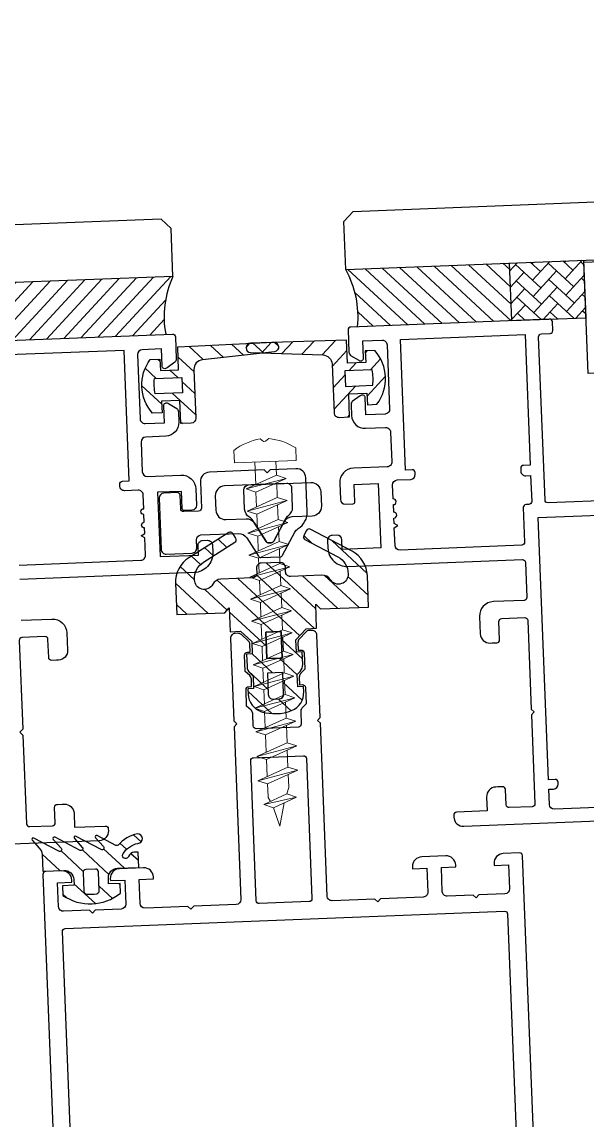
# Model space of a CAD drawing. Header units: millimetres. Extents: x 62878 to 70819, y -67946 to -61850.
# Drawn here: x 65525.33 to 65531.22, y -61864.47 to -61853.04 of the extents above; entities that cross this region are included whole.
import ezdxf

# ---------------------------------------------------------------- set-up
doc = ezdxf.new("R2010")
doc.units = ezdxf.units.MM
doc.layers.add('DOGRAMA', color=171, linetype='Continuous', lineweight=0)
pattern_1 = [(317.2627199083433, (65418.47978429576, -61874.09093659508), (-0.1077337358379446, -0.1165976185966075), [])]

# ---------------------------------------------------------------- blocks, each defined once
blk = doc.blocks.new('a2we')
at = {"lineweight": 5, "ltscale": 0.5}
for p, q in [((-196.0144480926461, -415.2868589025547), (-196.5925912144022, -417.2488821181558)), ((-196.0144480926461, -415.2868589025547), (-195.4639709594615, -417.7110762494052)), ((-197.5747968978259, -417.6063757508618), (-196.5747276986959, -417.2423803302317)), ((-196.5747276986959, -417.2423803302317), (-194.1582851917165, -418.2620245979042)), ((-194.1582851917165, -418.2620245979042), (-197.5747968978259, -417.6063757508618)), ((-195.1583543907882, -418.6260200186506), (-197.5747968978259, -417.6063757508618)), ((-196.8896500078097, -417.895480952812), (-197.0961171580722, -418.3448917148726)), ((-194.1582851917165, -418.2620245979042), (-195.1583543907882, -418.6260200186506)), ((-197.1143788935161, -419.7428166739272), (-197.1143788935161, -418.4283854465556)), ((-195.1583543907882, -418.6260200186506), (-194.9264251741961, -419.2953524503964)), ((-194.9154016761394, -420.634479622855), (-194.9154016761394, -419.3608343693425)), ((-198.1144480926461, -420.1068120946153), (-197.1143788935161, -419.7428166739268)), ((-194.9154016761721, -421.4039929561312), (-198.1144480926461, -420.1068120946153)), ((-193.9153324771005, -421.0399975355008), (-198.1144480926461, -420.1068120946153)), ((-197.1143788935161, -419.7428166739268), (-193.9153324771005, -421.0399975355008)), ((-197.1143788935161, -419.7428166739268), (-193.9153324771005, -421.0399975355008)), ((-197.1143788935161, -422.2969096404012), (-197.1143788935162, -420.512330007273)), ((-193.9153324771005, -421.0399975355008), (-194.9154016761721, -421.4039929561312)), ((-194.9154016761721, -423.1885725893157), (-194.9154016761721, -421.4039929561312)), ((-198.1144480926461, -422.6609050610894), (-197.1143788935161, -422.2969096404012)), ((-194.9154016761721, -423.9580859226053), (-198.1144480926461, -422.6609050610894)), ((-193.9153324771005, -423.594090501975), (-198.1144480926461, -422.6609050610894)), ((-197.1143788935161, -422.2969096404012), (-193.9153324771005, -423.594090501975)), ((-197.1143788935161, -422.2969096404012), (-193.9153324771005, -423.594090501975)), ((-197.1143788935161, -424.8510026068752), (-197.1143788935162, -423.0664229737469)), ((-193.9153324771005, -423.594090501975), (-194.9154016761721, -423.9580859226053)), ((-194.9154016761721, -425.7426655557898), (-194.9154016761721, -423.9580859226053)), ((-198.1144480926461, -425.2149980275636), (-197.1143788935161, -424.8510026068752)), ((-194.9154016761721, -426.5121788890793), (-198.1144480926461, -425.2149980275636)), ((-193.9153324771005, -426.1481834684492), (-198.1144480926461, -425.2149980275636)), ((-197.1143788935161, -424.8510026068752), (-193.9153324771005, -426.1481834684492)), ((-197.1143788935161, -424.8510026068752), (-193.9153324771005, -426.1481834684492)), ((-197.1143788935161, -427.3050955733496), (-197.1143788935162, -425.6205159402211)), ((-193.9153324771005, -426.1481834684492), (-194.9154016761721, -426.5121788890793)), ((-198.1144480926461, -427.669090994038), (-197.1143788935161, -427.3050955733496)), ((-197.1143788935161, -427.3050955733496), (-193.9153324771005, -428.6022764349236)), ((-197.1143788935161, -427.3050955733496), (-193.9153324771005, -428.6022764349236)), ((-194.9154016761721, -428.1967585222638), (-194.9154016761721, -426.5121788890793)), ((-194.9154016761721, -428.9662718555534), (-198.1144480926461, -427.669090994038)), ((-193.9153324771005, -428.6022764349236), (-198.1144480926461, -427.669090994038)), ((-197.1143788935161, -429.5591885398237), (-197.1143788935161, -428.0237477951896)), ((-193.9153324771005, -428.6022764349236), (-194.9154016761721, -428.9662718555534)), ((-198.1144480926461, -429.9231839605702), (-197.1143788935161, -429.5591885398237)), ((-197.1143788935161, -429.5591885398237), (-193.9153324771005, -430.8563694013976)), ((-197.1143788935161, -429.5591885398237), (-193.9153324771005, -430.8563694013976)), ((-194.9154016761721, -430.450851488738), (-194.9154016761721, -428.9662718555534)), ((-194.9154016761721, -431.2203648220857), (-198.1144480926461, -429.9231839605702)), ((-193.9153324771005, -430.8563694013976), (-198.1144480926461, -429.9231839605702)), ((-197.1143788935161, -431.8132815063559), (-197.1143788935161, -430.2778407616635)), ((-193.9153324771005, -430.8563694013976), (-194.9154016761721, -431.2203648220857)), ((-198.1144480926461, -432.177276926986), (-197.1143788935161, -431.8132815063559)), ((-197.1143788935161, -431.8132815063559), (-193.9153324771005, -433.1104623678716)), ((-197.1143788935161, -431.8132815063559), (-193.9153324771005, -433.1104623678716)), ((-194.9154016761721, -432.7049444552304), (-194.9154016761721, -431.2203648220857)), ((-194.9154016761721, -433.4744577885599), (-198.1144480926461, -432.177276926986)), ((-193.9153324771005, -433.1104623678716), (-198.1144480926461, -432.177276926986)), ((-197.1143788935161, -434.0673744728301), (-197.1143788935161, -432.5319337281958)), ((-193.9153324771005, -433.1104623678716), (-194.9154016761721, -433.4744577885599)), ((-198.1144480926461, -434.4313698935184), (-197.1143788935161, -434.0673744728301)), ((-197.1143788935161, -434.0673744728301), (-193.9153324771005, -435.364555334404)), ((-197.1143788935161, -434.0673744728301), (-193.9153324771005, -435.364555334404)), ((-194.9154016761721, -434.9590374217446), (-194.9154016761721, -433.4744577885599)), ((-194.9154016761721, -435.7285507550341), (-198.1144480926461, -434.4313698935184)), ((-193.9153324771005, -435.364555334404), (-198.1144480926461, -434.4313698935184)), ((-197.1143788935161, -436.3642339800811), (-197.1143788935161, -434.7860266946118)), ((-193.9153324771005, -435.364555334404), (-194.9154016761721, -435.7285507550341)), ((-198.1144480926461, -436.7282294008277), (-197.1143788935161, -436.3642339800811)), ((-197.1143788935161, -436.3642339800811), (-193.9153324771005, -437.6614148416551)), ((-197.1143788935161, -436.3642339800811), (-193.9153324771005, -437.6614148416551)), ((-194.9154016761721, -437.2558969289955), (-194.9154016761721, -435.7285507550341)), ((-194.9154016761721, -438.0254102623434), (-198.1144480926461, -436.7282294008277)), ((-193.9153324771005, -437.6614148416551), (-198.1144480926461, -436.7282294008277)), ((-197.1143788935161, -438.6610934873901), (-197.1143788935161, -437.1337473134849)), ((-193.9153324771005, -437.6614148416551), (-194.9154016761721, -438.0254102623434)), ((-198.1144480926461, -439.0250889080787), (-197.1143788935161, -438.6610934873901)), ((-197.1143788935161, -438.6610934873901), (-193.9153324771005, -439.9582743489061)), ((-197.1143788935161, -438.6610934873901), (-193.9153324771005, -439.9582743489061)), ((-194.9154016761721, -439.5527564362646), (-194.9154016761721, -438.0254102623434)), ((-194.9154016761721, -440.3222697695944), (-198.1144480926461, -439.0250889080787)), ((-193.9153324771005, -439.9582743489061), (-198.1144480926461, -439.0250889080787)), ((-197.1143788935161, -440.9579529946993), (-197.1143788935161, -439.430606820736)), ((-193.9153324771005, -439.9582743489061), (-194.9154016761721, -440.3222697695944)), ((-198.1144480926461, -441.3219484153295), (-197.1143788935161, -440.9579529946993)), ((-197.1143788935161, -440.9579529946993), (-193.9153324771005, -442.2551338562151)), ((-194.9154016761721, -441.849615943574), (-194.9154016761721, -440.3222697695944)), ((-194.9154016761721, -442.6191292769035), (-198.1144480926461, -441.3219484153295)), ((-193.9153324771005, -442.2551338562151), (-198.1144480926461, -441.3219484153295)), ((-197.1143788935161, -443.2537258831643), (-197.1143788935161, -441.7274663280053)), ((-193.9153324771005, -442.2551338562151), (-194.9154016761721, -442.6191292769035)), ((-198.1144480926461, -443.6177213039109), (-197.1143788935161, -443.2537258831643)), ((-197.1143788935161, -443.2537258831643), (-193.9153324771005, -444.5509067447383)), ((-194.9154016761721, -444.1453888320787), (-194.9154016761721, -442.6191292769035)), ((-194.9154016761721, -444.9149021654266), (-198.1144480926461, -443.6177213039109)), ((-193.9153324771005, -444.5509067447383), (-198.1144480926461, -443.6177213039109)), ((-197.1143788935161, -445.5538642814245), (-197.1143788935161, -444.0232392165685)), ((-193.9153324771005, -444.5509067447383), (-194.9154016761721, -444.9149021654266)), ((-198.1144480926461, -445.9178597020545), (-197.1143788935161, -445.5538642814245)), ((-197.1143788935161, -445.5538642814245), (-193.9153324771005, -446.8510451429402)), ((-197.1143788935161, -445.5538642814245), (-193.9153324771005, -446.8510451429402)), ((-194.9154016761721, -446.4455272302989), (-194.9154016761721, -444.9149021654266)), ((-193.9153324771005, -446.8510451429402), (-198.1144480926461, -445.9178597020545)), ((-194.9154016761721, -447.2150405636282), (-198.1144480926461, -445.9178597020545)), ((-197.1143788935161, -447.8540026795677), (-197.1143788935161, -446.3233776147298)), ((-193.9153324771005, -446.8510451429402), (-194.9154016761721, -447.2150405636282)), ((-197.1143788935161, -447.8540026795677), (-198.1144480926461, -448.2179981003141)), ((-193.9153324771005, -449.1511835411412), (-197.1143788935161, -447.8540026795677)), ((-194.9154016761721, -448.7456656284821), (-194.9154016761721, -447.2150405636282)), ((-194.9154016761721, -449.5151789618299), (-198.1144480926461, -448.2179981003141)), ((-198.1144480926461, -448.2179981003141), (-193.9153324771005, -449.1511835411412)), ((-197.1143788935161, -450.1541410778275), (-197.1143788935161, -448.6235160129718)), ((-193.9153324770423, -449.1511835411412), (-194.9154016761721, -449.5151789618299)), ((-198.1144480926461, -450.5181364984577), (-197.1143788935161, -450.1541410778275)), ((-197.1143788935161, -450.1541410778275), (-193.9153324770423, -451.4513219393434)), ((-194.9154016761723, -451.0458040266858), (-194.9154016761721, -449.5151789618299)), ((-194.9154016761721, -451.8153173600317), (-198.1144480926461, -450.5181364984577)), ((-193.9153324770423, -451.4513219393434), (-198.1144480926461, -450.5181364984577)), ((-197.1143788935161, -453.2868589025547), (-197.1143788935162, -450.9236544111328)), ((-193.9153324770423, -451.4513219393434), (-194.9154016761721, -451.8153173600317)), ((-194.9154016761721, -453.2868589025547), (-194.9154016761721, -451.8153173600317)), ((-192.7980524524961, -453.2868589025547), (-199.230843732796, -453.2868589025547)), ((-199.230843732796, -454.5827171301502), (-199.230843732796, -453.2868589025547)), ((-192.7980524524961, -454.5827171301502), (-192.7980524524961, -453.2868589025547))]:
    blk.add_line(p, q, dxfattribs=at)
blk.add_lwpolyline([(-196.4690204826777, -455.6637351848848), (-196.1125089353335, -455.3998333582319), (-195.9163872499585, -455.3998333582319), (-195.5598757026143, -455.6637351848848)], dxfattribs=at)
for centre, radius, start, end in [((-196.9143788935627, -418.4283854465556), 0.2, 155.3251238657465, 180), ((-195.115401676151, -419.3608343693425), 0.2, 0, 19.11162363728389), ((-195.6603624057317, -449.5292358589606), 6.187568978619671, 234.757305859688, 262.4904896380407), ((-196.3685337795604, -449.5292358589606), 6.187568978619673, 277.5095103619591, 305.2426941403116)]:
    blk.add_arc(centre, radius, start, end, dxfattribs=at)

msp = doc.modelspace()

# ---------------------------------------------------------------- hatches: boundary and pattern name
at = {"layer": 'DOGRAMA', "lineweight": -2}
h = msp.add_hatch(dxfattribs=at)
h.set_pattern_fill('AR-HBONE', color=256, scale=0.03, angle=690.2604082083437, style=0)
h.set_pattern_definition([(227.2627199083433, (65536.74229985382, -61891.74294437349), (0.006700257833319928, -0.1695733072891104), [0.3599999999999983, -0.1199999999999996]), (317.2627199083433, (65536.66086332913, -61891.83108115602), (0.006700257833319928, -0.1695733072891104), [0.3599999999999998, -0.1199999999999999])])
h.paths.add_polyline_path([(65530.9548635957, -61856.12478447755), (65531.20466866962, -61856.11491406562), (65531.18097968087, -61855.51538188818), (65530.40810493234, -61855.54592006763), (65530.4317939211, -61856.14545224504)])
h = msp.add_hatch(dxfattribs=at)
h.set_pattern_fill('ANSI31', color=256, scale=0.03999999999999999, angle=690.2604082083437, style=0)
h.set_pattern_definition([(317.2627199083433, (65398.19561229162, -61874.89241404772), (-0.08618698867035571, -0.09327809487728603), [])])
h.paths.add_polyline_path([(65530.15440161372, -61856.12889123776, 0.4142135623420975), (65530.12800880094, -61856.15745554121), (65528.8265243657, -61856.20888038762, 0.1532309010706403), (65528.70291334742, -61855.613296375), (65530.13179837036, -61855.55683761848)])
h.paths.add_polyline_path([(65530.4317939211, -61856.14545224504), (65530.18296591721, -61856.15528405055, 0.4142135623575963), (65530.15440161372, -61856.12889123776), (65530.13179837036, -61855.55683761848), (65530.40810493234, -61855.54592006763)])
h = msp.add_hatch(dxfattribs=at)
h.set_pattern_fill('ANSI31', color=256, scale=0.03999999999999999, angle=690.2604082083437, style=0)
h.set_pattern_definition([(227.2627199083433, (65658.52590386779, -61864.60612487126), (0.09327809487728603, -0.08618698867035579), [])])
h.paths.add_polyline_path([(65525.49803503548, -61856.31287571706, -0.4142135623420975), (65525.52659933894, -61856.33926852987), (65526.82808377417, -61856.28784368343, -0.1532309010706403), (65526.90431681497, -61855.68436334124), (65525.47543179205, -61855.74082209777)])
h.paths.add_polyline_path([(65525.22281421875, -61856.35127182603), (65525.47164222264, -61856.34144002049, -0.4142135623575963), (65525.49803503548, -61856.31287571706), (65525.47543179205, -61855.74082209777), (65525.19912523001, -61855.75173964859)])
h = msp.add_hatch(dxfattribs=at)
h.set_pattern_fill('ANSI31', color=256, scale=0.05, angle=690.2604082083437, style=0)
h.set_pattern_definition(pattern_1)
edge = h.paths.add_edge_path(flags=16)
edge.add_arc((65527.37704597517, -61856.80157030586), 0.6682513992470347, 175.3870406999633, 189.1383991302428, ccw=False)
edge.add_line((65526.71095923374, -61856.74782660395), (65526.99593096831, -61856.73656667084))
edge.add_line((65526.99593096831, -61856.73656667084), (65527.00224803198, -61856.89644191817))
edge.add_line((65527.00224803198, -61856.89644191817), (65526.71727629743, -61856.90770185128))
edge = h.paths.add_edge_path()
edge.add_line((65527.09481978298, -61857.21303388097), (65526.98490555045, -61857.21737686226))
edge.add_line((65526.98490555045, -61857.21737686226), (65526.97542995497, -61856.97756399126))
edge.add_line((65526.97542995497, -61856.97756399126), (65526.78557809875, -61856.98506550438))
edge.add_line((65526.78557809875, -61856.98506550438), (65526.7903158965, -61857.10497193987))
edge.add_line((65526.7903158965, -61857.10497193987), (65526.69039386693, -61857.10892010466))
edge.add_arc((65527.02107234666, -61856.81563569824), 0.4420000000019447, 142.9550717952826, 221.570368027322, ccw=False)
edge.add_line((65526.66828414407, -61856.54935673902), (65526.76820617368, -61856.54540857424))
edge.add_line((65526.76820617368, -61856.54540857424), (65526.77294397142, -61856.66531500974))
edge.add_line((65526.77294397142, -61856.66531500974), (65526.96279582763, -61856.65781349663))
edge.add_line((65526.96279582763, -61856.65781349663), (65526.95332023213, -61856.41800062566))
edge.add_line((65526.95332023213, -61856.41800062566), (65527.95163246875, -61856.36954034546))
edge.add_arc((65527.95360655115, -61856.41950136022), 0.04999999997157532, -81.02744327851912, 92.26271991355088, ccw=False)
edge.add_line((65527.96140461957, -61856.46888951797), (65527.21257831391, -61856.55201150429))
edge.add_arc((65527.22274896854, -61856.65149294872), 0.1000000000118219, 95.83744948164303, 182.2627199160705)
edge.add_line((65527.12282693895, -61856.65544111353), (65527.14280671533, -61857.16109878381))
edge.add_arc((65527.09284570057, -61857.16307286621), 0.04999999997186259, -87.7372800777888, 2.2627199218820238, ccw=False)
h = msp.add_hatch(dxfattribs=at)
h.set_pattern_fill('ANSI31', color=256, scale=0.05, angle=690.2604082083437, style=0)
h.set_pattern_definition([(227.2627199083433, (65638.2417318637, -61865.4076023239), (0.1165976185966075, -0.1077337358379447), [])])
edge = h.paths.add_edge_path(flags=16)
edge.add_arc((65528.31980752795, -61856.76431948173), 0.668251399252195, 355.3870407031226, 369.1383991333225)
edge.add_line((65528.97957720569, -61856.65818793628), (65528.69460547109, -61856.66944786941))
edge.add_line((65528.69460547109, -61856.66944786941), (65528.70092253482, -61856.82932311673))
edge.add_line((65528.70092253482, -61856.82932311673), (65528.98589426938, -61856.8180631836))
edge = h.paths.add_edge_path()
edge.add_line((65528.63361903848, -61857.15223214317), (65528.74353327099, -61857.14788916192))
edge.add_line((65528.74353327099, -61857.14788916192), (65528.73405767549, -61856.90807629093))
edge.add_line((65528.73405767549, -61856.90807629093), (65528.92390953172, -61856.90057477781))
edge.add_line((65528.92390953172, -61856.90057477781), (65528.92864732948, -61857.02048121333))
edge.add_line((65528.92864732948, -61857.02048121333), (65529.02856935904, -61857.01653304852))
edge.add_arc((65528.67578115646, -61856.75025408932), 0.4419999999917729, 322.9550717962201, 401.5703680285736)
edge.add_line((65529.00645963617, -61856.4569696829), (65528.90653760662, -61856.46091784768))
edge.add_line((65528.90653760662, -61856.46091784768), (65528.91127540438, -61856.58082428317))
edge.add_line((65528.91127540438, -61856.58082428317), (65528.72142354821, -61856.58832579627))
edge.add_line((65528.72142354821, -61856.58832579627), (65528.71194795268, -61856.34851292531))
edge.add_line((65528.71194795268, -61856.34851292531), (65527.71292445547, -61856.3789722853))
edge.add_arc((65527.71489853784, -61856.42893330007), 0.04999999998525409, 92.2627198878991, 265.5528830807085)
edge.add_line((65527.71102159165, -61856.47878276634), (65528.46407182404, -61856.50256192213))
edge.add_arc((65528.4617821353, -61856.60253570529), 0.09999999996814053, 2.2627198962301804, 88.68799033072412, ccw=False)
edge.add_line((65528.56170416485, -61856.59858754052), (65528.58168394127, -61857.10424521078))
edge.add_arc((65528.63164495607, -61857.10227112837), 0.05000000000821401, 182.2627199202361, 272.2627199202361)
h = msp.add_hatch(dxfattribs=at)
h.set_pattern_fill('ANSI31', color=256, scale=0.05, angle=690.2604082083437, style=0)
h.set_pattern_definition(pattern_1)
edge = h.paths.add_edge_path(flags=16)
edge.add_arc((65527.94696290664, -61860.03659140597), 0.050000000001231, 182.2627199288964, 272.2627199288963)
edge.add_line((65527.94893698906, -61860.08655242076), (65528.0088902068, -61860.0841835219))
edge.add_arc((65528.00691612441, -61860.03422250711), 0.05000000000763948, 272.2627199035738, 362.2627199035738)
edge.add_line((65528.05687713921, -61860.03224842472), (65528.04799376842, -61859.80742385816))
edge.add_line((65528.04799376842, -61859.80742385816), (65527.88811852109, -61859.81374092183))
edge.add_line((65527.88811852109, -61859.81374092183), (65527.89700189186, -61860.03856548839))
h.paths.add_polyline_path([(65527.88219627388, -61859.66385787747), (65528.04207152122, -61859.6575408138), (65528.03121406805, -61859.38275523247), (65527.87133882073, -61859.38907229612)], flags=16)
edge = h.paths.add_edge_path()
edge.add_arc((65528.06632861884, -61860.01816872555), 0.1999999999764962, 291.6965010274083, 362.2627199103983)
edge.add_line((65528.26617267798, -61860.01027239596), (65528.26394968596, -61859.95401185793))
edge.add_line((65528.26394968596, -61859.95401185793), (65528.2039964682, -61859.9563807568))
edge.add_line((65528.2039964682, -61859.9563807568), (65528.19893159376, -61859.82819650935))
edge.add_line((65528.19893159376, -61859.82819650935), (65528.2284058185, -61859.79629726832))
edge.add_arc((65528.15495849965, -61859.72843349776), 0.09999999999653562, 317.262719945288, 362.2627199457232)
edge.add_line((65528.25488052922, -61859.7244853329), (65528.24973629271, -61859.59429255148))
edge.add_line((65528.24973629271, -61859.59429255148), (65528.18978307495, -61859.59666145033))
edge.add_line((65528.18978307495, -61859.59666145033), (65528.18471820052, -61859.46847720288))
edge.add_line((65528.18471820052, -61859.46847720288), (65528.29193610297, -61859.3524378583))
edge.add_line((65528.29193610297, -61859.3524378583), (65528.40013594455, -61859.34816261679))
edge.add_line((65528.40013594455, -61859.34816261679), (65528.39026553254, -61859.09835754287))
edge.add_line((65528.39026553254, -61859.09835754287), (65528.44220062976, -61859.14634447529))
edge.add_line((65528.44220062976, -61859.14634447529), (65528.94181077762, -61859.12660365131))
edge.add_line((65528.94181077762, -61859.12660365131), (65528.92890847656, -61858.80006608849))
edge.add_arc((65528.62914238782, -61858.81191058284), 0.3000000000097727, 2.262719905236656, 62.26271990438227)
edge.add_line((65528.76876779919, -61858.54638328763), (65528.33393842928, -61858.31773173003))
edge.add_arc((65528.31997588815, -61858.34428445952), 0.02999999997100565, 62.2627198839517, 152.2627198839517)
edge.add_line((65528.29342315866, -61858.33032191839), (65528.26549807634, -61858.38342737746))
edge.add_arc((65528.29205080587, -61858.39738991857), 0.03000000000287223, 152.2627199473551, 242.2627199473551)
edge.add_line((65528.27808826476, -61858.42394264811), (65528.62093628138, -61858.60422654441))
edge.add_arc((65528.52785267382, -61858.78124474127), 0.2000000000387621, 0.3431225735666885, 62.26271991576942, ccw=False)
edge.add_arc((65528.62822621299, -61858.78872359521), 0.100000000017538, -147.7372800905129, 4.977567505228876, ccw=False)
edge.add_arc((65528.45910434573, -61858.89548404681), 0.1000000000279959, 32.26271990058583, 92.26271990324463)
edge.add_line((65528.45515618094, -61858.7955620172), (65528.12861606507, -61858.80846441914))
edge.add_arc((65528.12664198268, -61858.75850340437), 0.04999999997855834, 182.2627199045614, 272.26271990489056, ccw=False)
edge.add_line((65528.0766809679, -61858.76047748677), (65528.07470747244, -61858.71053132559))
edge.add_arc((65528.02474645764, -61858.71250540799), 0.05000000001519703, 2.262719911575763, 92.26271991157577)
edge.add_line((65528.02277237524, -61858.66254439318), (65527.82292831613, -61858.67044072278))
edge.add_arc((65527.8249023985, -61858.72040173761), 0.0500000000431291, 92.26271987693451, 182.2627198769345)
edge.add_line((65527.77494138366, -61858.72237581998), (65527.77691487917, -61858.77232198115))
edge.add_arc((65527.7269538644, -61858.77429606354), 0.04999999998611589, -87.73728008710748, 2.2627199128925213, ccw=False)
edge.add_line((65527.7289279468, -61858.82425707832), (65527.40238783097, -61858.83715948026))
edge.add_arc((65527.40633599575, -61858.93708150987), 0.1000000000298195, 92.26271990324463, 152.2627199010103)
edge.add_arc((65527.22931779892, -61858.84399790226), 0.1000000000037806, 179.5478722987936, 332.26271989693913, ccw=False)
edge.add_arc((65527.32878831888, -61858.82862271872), 0.1999999999504, 122.26271990159961, 184.1823172441756, ccw=False)
edge.add_line((65527.22202786733, -61858.65950085151), (65527.54958230975, -61858.45272770758))
edge.add_arc((65527.533568242, -61858.42735942751), 0.03000000000078506, 302.2627199426315, 392.2627199426315)
edge.add_line((65527.55893652207, -61858.41134535975), (65527.52690838659, -61858.36060879959))
edge.add_arc((65527.50154010651, -61858.3766228673), 0.02999999998751806, 32.26271987646054, 122.2627198882112)
edge.add_line((65527.48552603878, -61858.35125458722), (65527.07009329634, -61858.61350208907))
edge.add_arc((65527.23023397371, -61858.8671848899), 0.2999999999761626, 122.2627199070122, 182.2627199068995)
edge.add_line((65526.93046788501, -61858.87902938426), (65526.94337018608, -61859.20556694714))
edge.add_line((65526.94337018608, -61859.20556694714), (65527.44298033394, -61859.1858261232))
edge.add_line((65527.44298033394, -61859.1858261232), (65527.49096726634, -61859.13389102599))
edge.add_line((65527.49096726634, -61859.13389102599), (65527.50083767834, -61859.38369609993))
edge.add_line((65527.50083767834, -61859.38369609993), (65527.60903751986, -61859.37942085844))
edge.add_line((65527.60903751986, -61859.37942085844), (65527.72507686447, -61859.48663876092))
edge.add_line((65527.72507686447, -61859.48663876092), (65527.73014173892, -61859.61482300838))
edge.add_line((65527.73014173892, -61859.61482300838), (65527.67018852116, -61859.61719190725))
edge.add_line((65527.67018852116, -61859.61719190725), (65527.67533275768, -61859.74738468869))
edge.add_arc((65527.77525478728, -61859.74343652387), 0.1000000000236983, 182.2627199200715, 227.2627199210257)
edge.add_line((65527.70739101667, -61859.81688384271), (65527.73929025771, -61859.8463580674))
edge.add_line((65527.73929025771, -61859.8463580674), (65527.74435513217, -61859.97454231486))
edge.add_line((65527.74435513217, -61859.97454231486), (65527.68440191441, -61859.97691121373))
edge.add_line((65527.68440191441, -61859.97691121373), (65527.68662490644, -61860.03317175173))
edge.add_arc((65527.88646896563, -61860.02527542216), 0.2000000000305579, 182.2627199035738, 252.8289387867987)
edge.add_arc((65527.96632746954, -61859.76683225754), 0.4704999999989706, 252.828938796714, 291.6965010312371)
h = msp.add_hatch(dxfattribs=at)
h.set_pattern_fill('ANSI31', color=256, scale=0.05, angle=690.2604082083437, style=0)
h.set_pattern_definition(pattern_1)
edge = h.paths.add_edge_path()
edge.add_arc((65525.44098577916, -61861.70766637105), 0.09999999994856328, 2.262719888392894, 42.2627198856062, ccw=False)
edge.add_line((65525.54090780869, -61861.70371820629), (65525.54774121262, -61861.87666123854))
edge.add_line((65525.54774121262, -61861.87666123854), (65525.76756967771, -61861.86797527599))
edge.add_arc((65525.77151784247, -61861.96789730555), 0.09999999997806573, 2.262719891900076, 92.26271989190008, ccw=False)
edge.add_line((65525.87143987203, -61861.96394914079), (65525.87380877096, -61862.02390235852))
edge.add_line((65525.87380877096, -61862.02390235852), (65525.75390233544, -61862.02864015628))
edge.add_line((65525.75390233544, -61862.02864015628), (65525.75785050025, -61862.12856218587))
edge.add_arc((65526.04182392979, -61861.71702957318), 0.4999999999945874, 235.3928222654431, 309.1326175567846)
edge.add_line((65526.35738267771, -61862.1048731971), (65526.35343451288, -61862.00495116752))
edge.add_line((65526.35343451288, -61862.00495116752), (65526.23352807739, -61862.00968896526))
edge.add_line((65526.23352807739, -61862.00968896526), (65526.2311591785, -61861.94973574753))
edge.add_arc((65526.33108120807, -61861.94578758274), 0.09999999999375538, 92.26271990823312, 182.2627199082332, ccw=False)
edge.add_line((65526.32713304328, -61861.84586555317), (65526.5469615084, -61861.83717959061))
edge.add_line((65526.5469615084, -61861.83717959061), (65526.54066517237, -61861.67782892866))
edge.add_line((65526.54066517237, -61861.67782892866), (65526.50121656016, -61861.67938764021))
edge.add_arc((65526.50378286727, -61861.74433695943), 0.06499999999992528, 92.26271990777346, 160.6720554233895)
edge.add_arc((65526.4115992481, -61861.71200423248), 0.03268943072529151, 146.8324407938974, 340.67205542496924, ccw=False)
edge.add_arc((65526.58859307481, -61861.82450987957), 0.2424115900396866, 101.95341412558417, 147.4601865321669, ccw=False)
edge.add_arc((65526.53508988638, -61861.53743536612), 0.05002797727086154, 273.7773249642557, 451.2905612760357)
edge.add_arc((65526.61196656113, -61861.85092627501), 0.3717812400930979, 102.1112203330605, 138.7627408234047)
edge.add_arc((65526.31936381925, -61861.59068160299), 0.02000000001462422, 242.2627199479908, 310.64838284054457, ccw=False)
edge.add_line((65526.3100554585, -61861.60838342269), (65526.11530151612, -61861.50597361469))
edge.add_arc((65526.10832024556, -61861.51924997946), 0.01499999999652299, 62.2627199531869, 222.2627199502899)
edge.add_line((65526.09721921296, -61861.5293379463), (65526.18002367951, -61861.62045790131))
edge.add_arc((65526.16522230268, -61861.63390852374), 0.01999999999137928, -117.73728016460979, 42.26271984746933, ccw=False)
edge.add_line((65526.1559139419, -61861.65161034341), (65525.89547305105, -61861.51465957724))
edge.add_arc((65525.88849178048, -61861.527935942), 0.01500000000329572, 62.2627199039898, 222.2627198942168)
edge.add_line((65525.87739074786, -61861.53802390884), (65525.96019521444, -61861.62914386384))
edge.add_arc((65525.94539383762, -61861.64259448629), 0.02000000000116589, -117.73728014520731, 42.26271987832138, ccw=False)
edge.add_line((65525.93608547684, -61861.66029630597), (65525.67564458598, -61861.52334553978))
edge.add_arc((65525.6686633154, -61861.53662190455), 0.01500000000668208, 62.26271987939126, 222.2627198942168)
edge.add_line((65525.65756228278, -61861.54670987139), (65525.74036674938, -61861.63782982636))
edge.add_arc((65525.72556537254, -61861.65128044882), 0.02000000001633722, -117.73728008986052, 42.26271989515533, ccw=False)
edge.add_line((65525.71625701179, -61861.6689822685), (65525.45581612094, -61861.53203150233))
edge.add_arc((65525.44883485037, -61861.54530786709), 0.01500000000329572, 62.2627199039898, 222.2627198942168)
edge.add_line((65525.43773381774, -61861.55539583393), (65525.51499266324, -61861.64041325887))
edge = h.paths.add_edge_path(flags=16)
edge.add_line((65526.13623576464, -61862.08019125265), (65526.12847343356, -61861.88373849161))
edge.add_arc((65526.09849682471, -61861.88492294105), 0.02999999997701406, 2.262719908435688, 92.2627199084357)
edge.add_line((65526.09731237527, -61861.8549463322), (65525.99739034574, -61861.85889449695))
edge.add_arc((65525.99857479516, -61861.88887110585), 0.03000000002006123, 92.26271987737343, 182.2627198773734)
edge.add_line((65525.96859818626, -61861.89005555527), (65525.9763605173, -61862.08650831632))
edge.add_arc((65526.00633712619, -61862.08532386686), 0.03000000002149757, 182.2627199467995, 264.4962857729014)
edge.add_arc((65526.04182392974, -61861.71702957327), 0.399999999912646, 264.4962857448601, 280.0291540812086)
edge.add_arc((65526.10625915576, -61862.08137570209), 0.03000000000050632, 280.0291540763334, 362.2627199062412)

# ---------------------------------------------------------------- linework, layer by layer
for p, q in [((65528.7791463882, -61855.00981603273), (65578.73197459264, -61853.03605710906)), ((65528.70291334738, -61855.61329637498), (65578.75085771538, -61853.63577917808)), ((65528.68317252342, -61855.11368622711), (65528.7791463882, -61855.00981603273)), ((65526.78070579667, -61855.08877932855), (65476.83594628087, -61857.06221943848)), ((65526.88457599103, -61855.18475319335), (65526.78070579667, -61855.08877932855)), ((65526.90431681497, -61855.68436334124), (65526.88457599103, -61855.18475319335)), ((65528.70291334742, -61855.613296375), (65528.68317252342, -61855.11368622711)), ((65531.18097968087, -61855.51538188818), (65531.20466866962, -61856.11491406562)), ((65530.4317939211, -61856.14545224507), (65530.40810493234, -61855.54592006763)), ((65530.4317939211, -61856.14545224507), (65530.40810493234, -61855.54592006763)), ((65526.90431681497, -61855.68436334124), (65476.86444113887, -61857.66156172422)), ((65530.4317939211, -61856.14545224507), (65531.20466866962, -61856.11491406562))]:
    msp.add_line(p, q, dxfattribs=at)
for points in [[(65531.18176931385, -61855.53536629411), (65532.23095062441, -61855.49391056377), (65532.27674933601, -61856.65300610688), (65531.22756802545, -61856.69446183718)], [(65527.88219627388, -61859.66385787747), (65528.04207152122, -61859.6575408138), (65528.03121406805, -61859.38275523247), (65527.87133882073, -61859.38907229612)], [(65528.04207152122, -61859.6575408138), (65527.88219627388, -61859.66385787747), (65527.87133882073, -61859.38907229612), (65528.03121406805, -61859.38275523247)]]:
    msp.add_lwpolyline(points, close=True, dxfattribs=at)
at = {"layer": 'DOGRAMA', "lineweight": -2, "ltscale": 0.5}
for points in [[(65531.52988369112, -61858.01355441856), (65530.81044507816, -61858.04198120508, -0.4142135623730951), (65530.77928401985, -61858.01318904564), (65530.71216521838, -61856.31451454283, -0.4142135623730951), (65530.74095737781, -61856.28335348451), (65530.83088720444, -61856.27980013621, 0.4142135623730951), (65530.85967936386, -61856.24863907788), (65530.85612601553, -61856.15870925129, 0.4142135623730951), (65530.82496495726, -61856.12991709185), (65528.75657894497, -61856.21164410301, 0.4142135623730951), (65528.72778678554, -61856.24280516134), (65528.73683953264, -61856.47191638296, 0.1989616347783402), (65528.75287418102, -61856.50667040648), (65528.83908611317, -61856.55744620741, 0.6680475602943508), (65528.88941838392, -61856.53422089755), (65528.88240762768, -61856.35678934964), (65529.08225168681, -61856.34889302007, -0.4142135623730951), (65529.13418678399, -61856.39687995246), (65529.16063948814, -61857.06635755059, -0.4142135623730951), (65529.11265255571, -61857.11829264778), (65528.91280849659, -61857.12618897739), (65528.90579774035, -61856.94875742948, 0.6680475602943992), (65528.85378986846, -61856.92957582997), (65528.771853404, -61856.98700559484, 0.1991096956271691), (65528.75861050291, -61857.02290643843), (65528.76292545223, -61857.13211122455, 0.4142135623730951), (65528.90834372432, -61857.26647463522), (65529.11817998641, -61857.25818348919, -0.4142135623730951), (65529.1701150836, -61857.30617042161), (65529.1823543945, -61857.61592871328, -0.4142135623730951), (65529.13436746209, -61857.66786381048), (65528.78464035856, -61857.68168238725, 0.4142135623730951), (65528.64067956137, -61857.83748767879), (65528.64739144155, -61858.00735512908, 0.4142135623730951), (65528.69932653871, -61858.05534206147), (65528.77926416238, -61858.05218352964, 0.4142135623730951), (65528.79845893535, -61858.03140949075), (65528.79135223869, -61857.85154983749), (65529.04115731266, -61857.84167942555), (65529.06761001674, -61858.51115702371), (65528.66792189845, -61858.52694968286), (65528.66397373365, -61858.42702765328, 0.4142135623730951), (65528.61203863654, -61858.37904072089), (65528.56207762166, -61858.38101480329, 0.4142135623730951), (65528.51409068928, -61858.43294990048), (65528.51724922111, -61858.51288752414, 0.4142135623730951), (65528.72498960989, -61858.70483525369), (65530.54357054816, -61858.63297865452, -0.4142135623730951), (65530.57473160646, -61858.66177081394), (65530.58914240794, -61859.02648622189, -0.4142135623730951), (65530.56035024853, -61859.05764728021), (65530.24059975389, -61859.07028140755, 0.4142135623730951), (65530.09663895671, -61859.22608669908), (65530.10374565332, -61859.4059463523, 0.4142135623730951), (65530.20761584765, -61859.50192021712), (65530.2276002536, -61859.50113058416), (65530.27756126837, -61859.49915650177, 0.4142135623730951), (65530.30635342781, -61859.46799544345), (65530.29885191471, -61859.27814358726, -0.4142135623730951), (65530.32764407415, -61859.24698252894), (65530.56745694514, -61859.23750693347, -0.4142135623730951), (65530.59861800346, -61859.26629909291), (65530.63513852777, -61860.1905778665), (65530.66629958606, -61860.21937002588), (65530.63750742664, -61860.25053108422), (65530.67402795098, -61861.17480985781, -0.4142135623730951), (65530.64523579155, -61861.20597091611), (65530.40542292057, -61861.21544651162, -0.4142135623730951), (65530.3742618622, -61861.18665435219), (65530.36794479858, -61861.02677910488, 0.4142135623730951), (65530.33678374027, -61860.99798694543), (65530.28682272544, -61860.99996102782), (65530.26683831953, -61861.00075066077, 0.4142135623730951), (65530.17086445478, -61861.10462085514), (65530.17658929372, -61861.24950779803), (65529.85683879903, -61861.26214192536, 0.4142135623730951), (65529.82804663966, -61861.29330298367), (65529.82883627262, -61861.31328738958, 0.4142135623730951), (65529.93270646697, -61861.40926125436), (65532.21092874133, -61861.31924309712, 0.4142135623730951)], [(65524.82964318259, -61856.36680697933), (65526.89802919486, -61856.28507996813, -0.4142135623730951), (65526.92919025319, -61856.31387212755), (65526.9382430002, -61856.54298334921, -0.1989616347783402), (65526.92500049396, -61856.57889418502), (65526.84306363468, -61856.63631395767, -0.6680475602943508), (65526.79105576279, -61856.61713235817), (65526.78404500653, -61856.43970081025), (65526.58420094741, -61856.44759713985, 0.4142135623730951), (65526.536214015, -61856.49953223702), (65526.56266671911, -61857.16900983518, 0.4142135623730951), (65526.61460181631, -61857.21699676757), (65526.81444587546, -61857.20910043802), (65526.80743511924, -61857.03166889008, -0.6680475602943992), (65526.85776739002, -61857.00844358024), (65526.94397971693, -61857.05922937336, -0.1991096956271691), (65526.96001397051, -61857.09397340468), (65526.96432891981, -61857.2031781908, -0.4142135623730951), (65526.82996550912, -61857.34859646291), (65526.62012924701, -61857.35688760896, 0.4142135623730951), (65526.5721423146, -61857.40882270617), (65526.58438162551, -61857.71858099785, 0.4142135623730951), (65526.63631672262, -61857.76656793024), (65526.98604382619, -61857.75274935349, -0.4142135623730951), (65527.14184911771, -61857.89671015067), (65527.14856099781, -61858.06657760096, -0.4142135623730951), (65527.10057406549, -61858.11851269814), (65527.02063644179, -61858.12167122995, -0.4142135623730951), (65526.99986240298, -61858.102476457), (65526.99275570631, -61857.92261680376), (65526.74295063237, -61857.93248721574), (65526.76940333649, -61858.60196481393), (65527.1690914548, -61858.58617215474), (65527.16514328999, -61858.48625012516, -0.4142135623730951), (65527.21313022234, -61858.43431502799), (65527.2630912372, -61858.43234094563, -0.4142135623730951), (65527.31502633435, -61858.48032787799), (65527.3181848662, -61858.56026550166, -0.4142135623730951), (65527.12623713661, -61858.76800589036), (65525.30765619827, -61858.83986248958, 0.4142135623730951)], [(65532.50610801872, -61860.99406152988, -0.2621398995659221), (65532.20540131064, -61861.17935225573), (65530.87643831722, -61861.23186284743, -0.4142135623730951), (65530.82450322006, -61861.18387591504), (65530.8181861564, -61861.02400066772), (65530.8681471712, -61861.02202658534, 0.4142135623730951), (65530.9161341036, -61860.97009148817), (65530.91534447064, -61860.95010708226, 0.4142135623730951), (65530.88418341229, -61860.92131492279), (65530.81423799159, -61860.92407863816), (65530.70645309278, -61858.19620723069), (65532.43510420449, -61858.12790397984), (65532.54288910332, -61860.85577538726), (65532.47294368257, -61860.85853910261, 0.4142135623730951), (65532.44415152315, -61860.88970016093), (65532.44494115611, -61860.90968456684, 0.3618128521052944), (65532.48779302667, -61860.95720250469)], [(65525.32443589872, -61859.26453111527), (65525.64418639335, -61859.25189698795, -0.4142135623730951), (65525.7999916849, -61859.39585778512), (65525.80709838148, -61859.57571743836, -0.4142135623730951), (65525.71112451671, -61859.67958763274), (65525.69114011084, -61859.68037726569), (65525.64117909603, -61859.68235134806, -0.4142135623730951), (65525.61001803767, -61859.65355918868), (65525.60251652457, -61859.46370733246, 0.4142135623730951), (65525.5713554663, -61859.43491517303), (65525.33154259536, -61859.44439076852, 0.4142135623730951), (65525.30275043585, -61859.47555182684), (65525.33927096017, -61860.39983060044), (65525.31047880074, -61860.43099165874), (65525.34163985906, -61860.45978381818), (65525.37816038337, -61861.38406259175, 0.4142135623730951), (65525.40932144164, -61861.41285475119), (65525.64913431268, -61861.40337915569, 0.4142135623730951), (65525.67792647212, -61861.37221809737), (65525.67160940846, -61861.21234285005, -0.4142135623730951), (65525.70040156788, -61861.18118179173), (65525.7503625827, -61861.17920770933), (65525.77034698861, -61861.17841807639, -0.4142135623730951), (65525.87421718297, -61861.2743919412), (65525.87994202192, -61861.41927888407), (65526.19969251652, -61861.40664475673, -0.4142135623730951), (65526.23085357485, -61861.43543691616), (65526.23164320779, -61861.45542132208, -0.4142135623730951), (65526.13566934306, -61861.55929151646), (65523.85744706871, -61861.64930967368, -0.4142135623730951)], [(65530.96140415724, -61872.24709688064), (65530.54526758821, -61861.71531496324, 0.4142135623732619), (65530.51410652992, -61861.68652280381), (65530.3442390796, -61861.69323468393, 0.4142135623730951), (65530.24826521481, -61861.79710487832), (65530.24905484783, -61861.81708928422), (65530.39893789218, -61861.81116703704), (65530.40880830418, -61862.06097211096, -0.4142135623730951), (65530.36082137176, -61862.11290720814), (65530.09103189188, -61862.12356725309), (65530.06223973246, -61862.15472831142), (65530.0310786742, -61862.12593615196), (65529.76128919429, -61862.1365961969, -0.4142135623730951), (65529.70935409711, -61862.08860926452), (65529.69948368517, -61861.83880419059), (65529.84936672952, -61861.8328819434), (65529.84857709656, -61861.81289753747, 0.4142135623728953), (65529.74470690215, -61861.71692367268), (65529.49490182823, -61861.72679408468, 0.4142135623729619), (65529.39892796346, -61861.83066427904), (65529.39971759641, -61861.85064868494), (65529.54960064074, -61861.84472643778), (65529.55947105276, -61862.0945315117, -0.4142135623731395), (65529.51148412036, -61862.14646660889), (65529.06497350975, -61862.1641093397), (65529.03618135026, -61862.19527039801), (65529.00502029197, -61862.16647823861), (65528.56222483938, -61862.18397417439, -0.4142135623730951), (65528.5102897422, -61862.135987242), (65528.43922277596, -61860.33739070962), (65528.40806171763, -61860.30859855018), (65528.43685387709, -61860.27743749188), (65528.40289965985, -61859.41810803751, 0.4142135623730951), (65528.35096456268, -61859.37012110512), (65528.32169807779, -61859.37127749583, 0.1989123673795887), (65528.28694850081, -61859.3873066253), (65528.21908473022, -61859.46075394411, 0.1989123673797732), (65528.20584737481, -61859.49665991179), (65528.20897784792, -61859.57588741145), (65528.23895445678, -61859.57470296204, -0.4142135623730951), (65528.27011551506, -61859.60349512148), (65528.27682739525, -61859.77336257174), (65528.23329812347, -61859.82047325057, 0.1989123673797732), (65528.22006076804, -61859.8563792183), (65528.22319124112, -61859.93560671793), (65528.25316785002, -61859.93442226849, -0.4142135623729841), (65528.28432890835, -61859.96321442793), (65528.29104078848, -61860.13308187822), (65528.24751151665, -61860.18019255706, 0.1989123673797501), (65528.23427416133, -61860.21609852475), (65528.23937871679, -61860.34528703921, -0.4142135623729288), (65528.21058655736, -61860.37644809754), (65527.77092962724, -61860.39382002263, -0.4142135623725959), (65527.73976856893, -61860.36502786317), (65527.73466401343, -61860.23583934871, 0.1989123673796753), (65527.71863488394, -61860.20108977171), (65527.67152420512, -61860.15756049992), (65527.66481232496, -61859.98769304967, -0.4142135623736503), (65527.69360448443, -61859.95653199132), (65527.72358109328, -61859.95534754191), (65527.72045062019, -61859.87612004225, 0.1989123673797502), (65527.70442149073, -61859.84137046525), (65527.65731081185, -61859.79784119349), (65527.65059893172, -61859.62797374318, -0.4142135623732063), (65527.67939109111, -61859.59681268489), (65527.70936770004, -61859.59562823543), (65527.70623722691, -61859.51640073575, 0.1989123673796753), (65527.69020809745, -61859.48165115877), (65527.61676077867, -61859.41378738814, 0.1989123673797207), (65527.58085481097, -61859.40055003275), (65527.55158832607, -61859.40170642346, 0.4142135623730951), (65527.50360139369, -61859.45364152064), (65527.53755561088, -61860.31297097501), (65527.56871666923, -61860.34176313443), (65527.53992450979, -61860.37292419275), (65527.61099147599, -61862.17152072514, -0.4142135623730951), (65527.56300454363, -61862.22345582231), (65527.12020909109, -61862.24095175813), (65527.0914169316, -61862.27211281644), (65527.06025587329, -61862.24332065698), (65526.61374526261, -61862.26096338783, -0.4142135623730951), (65526.56181016545, -61862.21297645546), (65526.5519397535, -61861.9631713815), (65526.70182279779, -61861.9572491343), (65526.70103316484, -61861.93726472839, 0.4142135623729619), (65526.5971629705, -61861.84129086364), (65526.34735789657, -61861.85116127557, 0.4142135623728953), (65526.25138403176, -61861.95503146996), (65526.25217366472, -61861.97501587587), (65526.40205670908, -61861.96909362868), (65526.41192712107, -61862.21889870263, -0.4142135623730951), (65526.36394018867, -61862.27083379982), (65526.09415070879, -61862.28149384474), (65526.06535854939, -61862.31265490306), (65526.03419749109, -61862.28386274363), (65525.7644080112, -61862.29452278855, -0.4142135623730951), (65525.71247291404, -61862.24653585617), (65525.70260250203, -61861.99673078225), (65525.85248554646, -61861.99080853503), (65525.85169591348, -61861.97082412912, 0.4142135623728953), (65525.74782571908, -61861.87485026434), (65525.57795826883, -61861.88156214451, 0.4142135623729288), (65525.54916610941, -61861.9127232028), (65525.9653026784, -61872.44450512021, 0.4142135623729288)]]:
    msp.add_lwpolyline(points, format="xyb", dxfattribs=at)
at = {"layer": 'DOGRAMA', "linetype": 'ByBlock', "lineweight": -2}
msp.add_lwpolyline([(65529.20545115848, -61858.20047258631, 0.9999999999999998), (65529.20308225965, -61858.14051936855), (65529.19992372778, -61858.06058174488, 0.9999999999999998), (65529.19755482893, -61858.00062852715), (65529.19182998998, -61857.8557415843, -0.4142135623730951), (65529.23981692237, -61857.80380648709), (65529.37970776376, -61857.79827905637, 0.4142135623730951), (65529.4276946961, -61857.74634395917), (65529.42690506321, -61857.72635955327, 0.4142135623730951), (65529.39574400488, -61857.69756739384), (65529.32579858421, -61857.70033110921), (65529.27210354302, -61856.34139150694), (65530.57108992754, -61856.29006536466), (65530.62478496868, -61857.64900496689), (65530.55483954804, -61857.65176868226, 0.4142135623730951), (65530.52604738863, -61857.68292974056), (65530.52723183801, -61857.71290634944, 0.4142135623730951), (65530.57916693518, -61857.76089328185), (65530.62912794993, -61857.75891919945), (65530.63978799489, -61858.02870867931, -0.4142135623730951), (65530.61099583546, -61858.0598697376), (65530.58101922657, -61858.06105418706, 0.4142135623730951), (65530.55222706716, -61858.09221524537), (65530.5664404604, -61858.45193455183, -0.4142135623730951), (65530.537648301, -61858.48309561014), (65529.26863852535, -61858.533237303, -0.4142135623730951), (65529.21670342814, -61858.48525037061), (65529.20947591768, -61858.30233310325), (65529.24658006157, -61858.27890990734), (65529.207743463, -61858.25848731669)], format="xyb", close=True, dxfattribs=at)
at = {"layer": 'DOGRAMA', "lineweight": -2}
for points in [[(65527.09481978298, -61857.21303388097), (65526.98490555045, -61857.21737686226), (65526.97542995497, -61856.97756399126), (65526.78557809875, -61856.98506550438), (65526.7903158965, -61857.10497193987), (65526.69039386693, -61857.10892010466, -0.3571428571427583), (65526.66828414407, -61856.54935673902), (65526.76820617368, -61856.54540857424), (65526.77294397142, -61856.66531500974), (65526.96279582763, -61856.65781349663), (65526.95332023213, -61856.41800062566), (65527.95163246875, -61856.36954034546, -0.9430953754055073), (65527.96140461957, -61856.46888951797), (65527.21257831391, -61856.55201150429, 0.3960555621610378), (65527.12282693895, -61856.65544111353), (65527.14280671533, -61857.16109878381, -0.4142135623731011)], [(65528.63361903848, -61857.15223214317), (65528.74353327099, -61857.14788916192), (65528.73405767549, -61856.90807629093), (65528.92390953172, -61856.90057477781), (65528.92864732948, -61857.02048121333), (65529.02856935904, -61857.01653304852, 0.3571428571427583), (65529.00645963617, -61856.4569696829), (65528.90653760662, -61856.46091784768), (65528.91127540438, -61856.58082428317), (65528.72142354821, -61856.58832579627), (65528.71194795268, -61856.34851292531), (65527.71292445547, -61856.3789722853, 0.9430953754055073), (65527.71102159165, -61856.47878276634), (65528.46407182404, -61856.50256192213, -0.3960555621610378), (65528.56170416485, -61856.59858754052), (65528.58168394127, -61857.10424521078, 0.4142135623731011)], [(65528.98589426938, -61856.8180631836, 0.0600737299861167), (65528.97957720569, -61856.65818793628), (65528.69460547109, -61856.66944786941), (65528.70092253482, -61856.82932311673)], [(65526.71727629743, -61856.90770185128, -0.0600737299861167), (65526.71095923374, -61856.74782660395), (65526.99593096831, -61856.73656667084), (65527.00224803198, -61856.89644191817)], [(65528.14026662199, -61860.20399975547, 0.3180171180317411), (65528.26617267798, -61860.01027239596), (65528.26394968596, -61859.95401185793), (65528.2039964682, -61859.9563807568), (65528.19893159376, -61859.82819650935), (65528.2284058185, -61859.79629726832, 0.198912367379756), (65528.25488052922, -61859.7244853329), (65528.24973629271, -61859.59429255148), (65528.18978307495, -61859.59666145033), (65528.18471820052, -61859.46847720288), (65528.29193610297, -61859.3524378583), (65528.40013594455, -61859.34816261679), (65528.39026553254, -61859.09835754287), (65528.44220062976, -61859.14634447529), (65528.94181077762, -61859.12660365131), (65528.92890847656, -61858.80006608849, 0.2679491924317952), (65528.76876779919, -61858.54638328763), (65528.33393842928, -61858.31773173003, 0.4142135623735607), (65528.29342315866, -61858.33032191839), (65528.26549807634, -61858.38342737746, 0.4142135623726812), (65528.27808826476, -61858.42394264811), (65528.62093628138, -61858.60422654441, -0.2769467766270159), (65528.72784908751, -61858.7800470247, -0.7863209524829787), (65528.54366527937, -61858.84210382101, 0.2679491924310053), (65528.45515618094, -61858.7955620172), (65528.12861606507, -61858.80846441914, -0.4142135623730951), (65528.0766809679, -61858.76047748677), (65528.07470747244, -61858.71053132559, 0.4142135623730951), (65528.02277237524, -61858.66254439318), (65527.82292831613, -61858.67044072278, 0.4142135623730951), (65527.77494138366, -61858.72237581998), (65527.77691487917, -61858.77232198115, -0.4142135623730133), (65527.7289279468, -61858.82425707832), (65527.40238783097, -61858.83715948026, 0.2679491924310054), (65527.31782689732, -61858.89053970606, -0.7863209524829787), (65527.12932091239, -61858.84320879875, -0.2769467766270156), (65527.22202786733, -61858.65950085151), (65527.54958230975, -61858.45272770758, 0.4142135623726812), (65527.55893652207, -61858.41134535975), (65527.52690838659, -61858.36060879959, 0.4142135623735606), (65527.48552603878, -61858.35125458722), (65527.07009329634, -61858.61350208907, 0.2679491924317952), (65526.93046788501, -61858.87902938426), (65526.94337018608, -61859.20556694714), (65527.44298033394, -61859.1858261232), (65527.49096726634, -61859.13389102599), (65527.50083767834, -61859.38369609993), (65527.60903751986, -61859.37942085844), (65527.72507686447, -61859.48663876092), (65527.73014173892, -61859.61482300838), (65527.67018852116, -61859.61719190725), (65527.67533275768, -61859.74738468869, 0.1989123673796753), (65527.70739101667, -61859.81688384271), (65527.73929025771, -61859.8463580674), (65527.74435513217, -61859.97454231486), (65527.68440191441, -61859.97691121373), (65527.68662490644, -61860.03317175173, 0.3180171180316094), (65527.827423861, -61860.21636094131, 0.1712365548905719)], [(65527.89700189186, -61860.03856548839, 0.4142135623730951), (65527.94893698906, -61860.08655242076), (65528.0088902068, -61860.0841835219, 0.4142135623730951), (65528.05687713921, -61860.03224842472), (65528.04799376842, -61859.80742385816), (65527.88811852109, -61859.81374092183)], [(65525.51499266324, -61861.64041325887, -0.176326980708443), (65525.54090780869, -61861.70371820629), (65525.54774121262, -61861.87666123854), (65525.76756967771, -61861.86797527599, -0.4142135623726288), (65525.87143987203, -61861.96394914079), (65525.87380877096, -61862.02390235852), (65525.75390233544, -61862.02864015628), (65525.75785050025, -61862.12856218587, 0.3333333333332321), (65526.35738267771, -61862.1048731971), (65526.35343451288, -61862.00495116752), (65526.23352807739, -61862.00968896526), (65526.2311591785, -61861.94973574753, -0.4142135623730951), (65526.32713304328, -61861.84586555317), (65526.5469615084, -61861.83717959061), (65526.54066517237, -61861.67782892866), (65526.50121656016, -61861.67938764021, 0.3076847592325163), (65526.44244629072, -61861.72282360597, -1.128701775594264), (65526.38423576874, -61861.69412019271, -0.2012120834862478), (65526.53838568006, -61861.58735466353, 0.9785310008383128), (65526.53396312432, -61861.48742007928, 0.1612998685773607), (65526.33239212215, -61861.60585603294, -0.3075716929248266), (65526.3100554585, -61861.60838342269), (65526.11530151612, -61861.50597361469, 0.8390996311771568), (65526.09721921296, -61861.5293379463), (65526.18002367951, -61861.62045790131, -0.8390996311749109), (65526.1559139419, -61861.65161034341), (65525.89547305105, -61861.51465957724, 0.8390996311813727), (65525.87739074786, -61861.53802390884), (65525.96019521444, -61861.62914386384, -0.8390996311751685), (65525.93608547684, -61861.66029630597), (65525.67564458598, -61861.52334553978, 0.8390996311750223), (65525.65756228278, -61861.54670987139), (65525.74036674938, -61861.63782982636, -0.8390996311790603), (65525.71625701179, -61861.6689822685), (65525.45581612094, -61861.53203150233, 0.8390996311813727), (65525.43773381774, -61861.55539583393)], [(65526.13623576464, -61862.08019125265), (65526.12847343356, -61861.88373849161, 0.414213562374205), (65526.09731237527, -61861.8549463322), (65525.99739034574, -61861.85889449695, 0.4142135623730951), (65525.96859818626, -61861.89005555527), (65525.9763605173, -61862.08650831632, 0.3750467088372598), (65526.00345981781, -61862.11518556638, 0.0678788880673013), (65526.11148363354, -61862.11091728011, 0.3750467088370437)]]:
    msp.add_lwpolyline(points, format="xyb", close=True, dxfattribs=at)
at = {"layer": 'DOGRAMA', "linetype": 'ByBlock', "lineweight": -2}
msp.add_lwpolyline([(65525.30173395112, -61858.6899794452), (65526.57074372676, -61858.63983775234, 0.4142135623730951), (65526.61873065917, -61858.58790265517), (65526.61150314865, -61858.40498538782), (65526.57266655009, -61858.38456279716), (65526.609770694, -61858.36113960123), (65526.60747838948, -61858.30312487089, -0.9999999999999998), (65526.60510949063, -61858.24317165314), (65526.60195095877, -61858.16323402949, -0.9999999999999998), (65526.5995820599, -61858.10328081175), (65526.59385722097, -61857.95839386884, 0.4142135623730951), (65526.5419221238, -61857.91040693644), (65526.40203128236, -61857.91593436715, -0.4142135623730951), (65526.35009618522, -61857.86794743477), (65526.34930655221, -61857.84796302883, -0.4142135623730951), (65526.37809871167, -61857.81680197055), (65526.44804413235, -61857.81403825516), (65526.39434909119, -61856.45509865294), (65525.09536270669, -61856.50642479524)], format="xyb", dxfattribs=at)
at = {"layer": 'DOGRAMA', "lineweight": -2, "ltscale": 0.5}
for points in [[(65527.17104281665, -61858.12724834484), (65527.0161636708, -61858.13336800029, -0.4142135623730951), (65526.98500261254, -61858.10457584083), (65526.9794751818, -61857.96468499942, 0.4142135623730951), (65526.94831412347, -61857.93589284), (65526.80842328208, -61857.94142027071, 0.4142135623730951), (65526.76043634967, -61857.99335536789), (65526.78155903138, -61858.52793822614, 0.4142135623730951), (65526.8334941285, -61858.57592515854), (65527.10328360841, -61858.56526511356, 0.4142135623730951), (65527.15127054076, -61858.51333001642), (65527.14791460067, -61858.42839629125, -0.4142135623730951), (65527.19590153307, -61858.37646119406), (65527.58529091587, -61858.36107546322, -0.2679491924311303), (65527.67380001426, -61858.407617267), (65527.79388669214, -61858.59784953829, 0.2679491924310549), (65527.82043942167, -61858.61181207946), (65528.02076531892, -61858.60389671125, 0.2679491924311364), (65528.04613359897, -61858.58788264351), (65528.17175391191, -61858.34898900952, -0.1338222992157564), (65528.20760593158, -61858.31051768457, 0.2702358223096737), (65528.30213583328, -61858.1325950975), (65528.28830966602, -61857.78267588996, 0.4142135623730951), (65528.18443947165, -61857.68670202517), (65527.91464999178, -61857.6973620701), (65527.88585783238, -61857.72852312843), (65527.85469677404, -61857.69973096899), (65527.28514120546, -61857.72223550831, 0.4142135623730951), (65527.18916734066, -61857.82610570268), (65527.19983497611, -61858.09608728653, -0.4142135623731091)], [(65527.90105219045, -61858.45850982408), (65527.9283080557, -61858.4574328779, 0.2679491924311364), (65527.95367633581, -61858.44141881015), (65528.07485181369, -61858.21097797152, -0.1221599187188834), (65528.10685879454, -61858.17501213498, 0.2579611168298657), (65528.15027870655, -61858.08855632988), (65528.14237478649, -61857.88852016673, 0.4142135623730951), (65528.09043968928, -61857.84053323434), (65527.44094649703, -61857.86619630548, 0.4142135623730951), (65527.34497263224, -61857.97006649985), (65527.35090246987, -61858.12014164821, 0.4142135623730951), (65527.45477266427, -61858.216115513), (65527.66590368468, -61858.20777320786, -0.2679491924311186), (65527.75441278309, -61858.25431501165), (65527.87449946094, -61858.44454728295, 0.2679491924310675)], [(65527.9281703458, -61858.45743831916), (65527.90091448057, -61858.4585152653, -0.2679491924311364), (65527.87436175108, -61858.44455272418), (65527.73538186969, -61858.2243912627, 0.1221599187188834), (65527.7006369072, -61858.19106295942, -0.2579611168298657), (65527.65053084875, -61858.10830259508), (65527.64262692867, -61857.90826643194, -0.4142135623730951), (65527.69061386103, -61857.85633133477), (65528.34010705327, -61857.83066826357, -0.4142135623730951), (65528.44397724763, -61857.92664212837), (65528.44990708534, -61858.07671727675, -0.4142135623730951), (65528.35393322059, -61858.18058747113), (65528.14280220016, -61858.18892977627, 0.2679491924311186), (65528.05824126653, -61858.24231000208), (65527.9535386259, -61858.4414242514, -0.2679491924310675)], [(65530.68678854901, -61869.85607486741), (65530.70060712579, -61870.20580197092), (65530.77443780738, -61872.07434392403, -0.4142135623730953), (65530.74564564795, -61872.10550498233), (65526.16921669334, -61872.28633092977, -0.4142135623730951), (65526.13805563496, -61872.25753877034), (65526.06422495341, -61870.38899681724), (65526.05040637662, -61870.03926971374), (65525.75271475139, -61862.50514868363, -0.4142135623730951), (65525.78150691085, -61862.47398762532), (65530.35793586542, -61862.29316167788, -0.4142135623722071), (65530.38909692375, -61862.32195383731)]]:
    msp.add_lwpolyline(points, format="xyb", close=True, dxfattribs=at)
at = {"layer": 'DOGRAMA', "lineweight": -2, "ltscale": 5}
msp.add_lwpolyline([(65528.29356092189, -61860.70342707977), (65528.35120412787, -61862.16228871161, -0.4142135623730951), (65528.32241196839, -61862.1934497699), (65527.80281741459, -61862.21398022681, -0.4142135623730951), (65527.77165635631, -61862.18518806738), (65527.71401315033, -61860.72632643556, -0.4142135623730951), (65527.74280530978, -61860.69516537724), (65528.26239986356, -61860.67463492035, -0.4142135623730951)], format="xyb", close=True, dxfattribs=at)
at = {"layer": 'DOGRAMA', "lineweight": -2}
for centre, start, end in [((65527.81582429731, -61856.10802755404), 354.3015966033565, 29.1484876265164), ((65527.8276754201, -61856.10755928703), 155.3769521900509, 190.2238432124706)]:
    msp.add_arc(centre, 1.015719411173231, start, end, dxfattribs=at)

# ---------------------------------------------------------------- block references
at = {"layer": 'DOGRAMA', "linetype": 'ByBlock', "lineweight": -2, "xscale": -0.1000000000067608, "yscale": 0.1000000000058208, "zscale": 0.1, "rotation": 182.2627199018311}
msp.add_blockref('a2we', (65549.24201170125, -61902.13210244782), dxfattribs=at)

doc.saveas('drawing.dxf')
